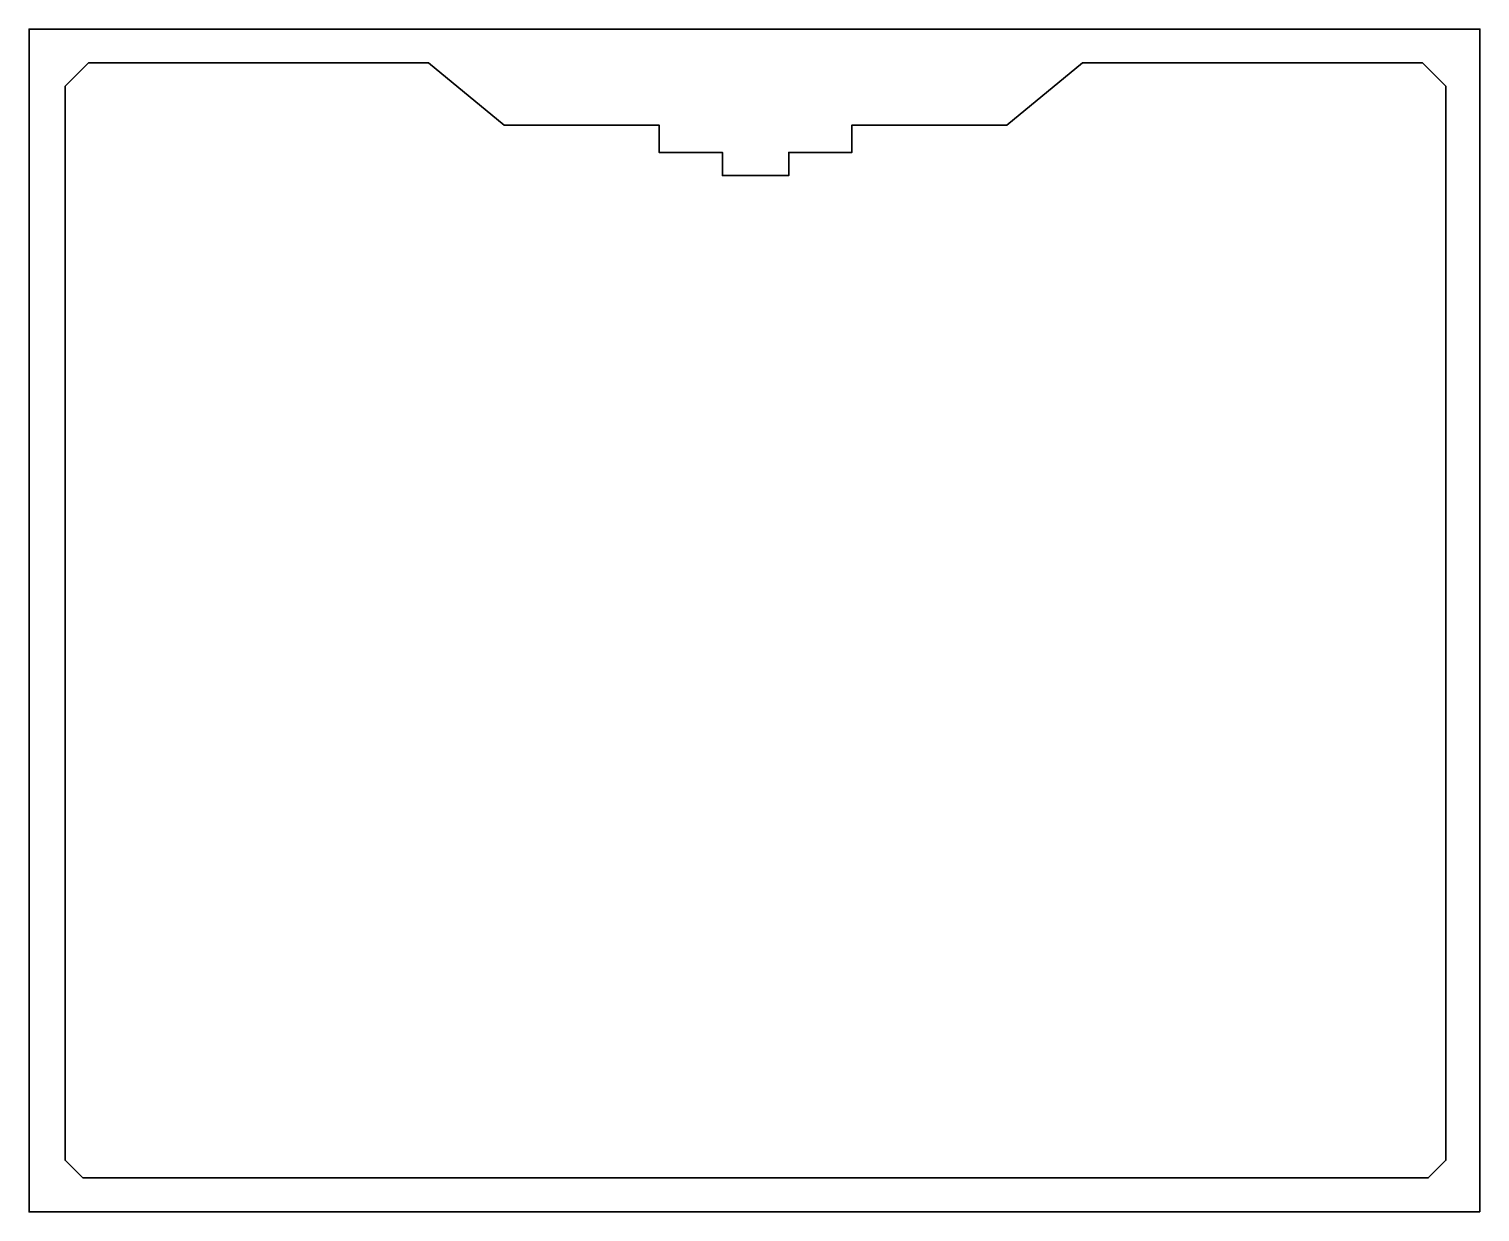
# Model space of a CAD drawing. Header units: millimetres. Extents: x -108 to 319, y -25 to 322.
import ezdxf

# ---------------------------------------------------------------- set-up
doc = ezdxf.new("R2010")
doc.units = ezdxf.units.MM
doc.header["$MEASUREMENT"] = 0
doc.layers.get('0').update_dxf_attribs({"lineweight": 0})
doc.layers.add('Safety', color=7, linetype='Continuous', lineweight=0)

msp = doc.modelspace()

# ---------------------------------------------------------------- linework, layer by layer
at = {"color": 1, "lineweight": 35, "true_color": 0xff0000}
msp.add_lwpolyline([(-92.14, -15.35), (-97.34, -10.15), (-97.34, 305.54), (-90.46, 312.42), (9.46, 312.42), (31.73, 294.15), (77.27, 294.15), (77.27, 286.1), (95.86, 286.1), (95.86, 279.31), (115.36, 279.31), (115.36, 286.1), (133.94, 286.1), (133.94, 294.15), (179.49, 294.15), (201.76, 312.42), (301.67, 312.42), (308.56, 305.54), (308.56, -10.15), (303.36, -15.35)], close=True, dxfattribs=at)
at = {"layer": 'Safety', "color": 18, "lineweight": 35, "true_color": 0x000000}
msp.add_lwpolyline([(318.56, -25.35), (-107.95, -25.35), (-107.95, 322.38), (318.56, 322.38)], close=True, dxfattribs=at)

doc.saveas('drawing.dxf')
